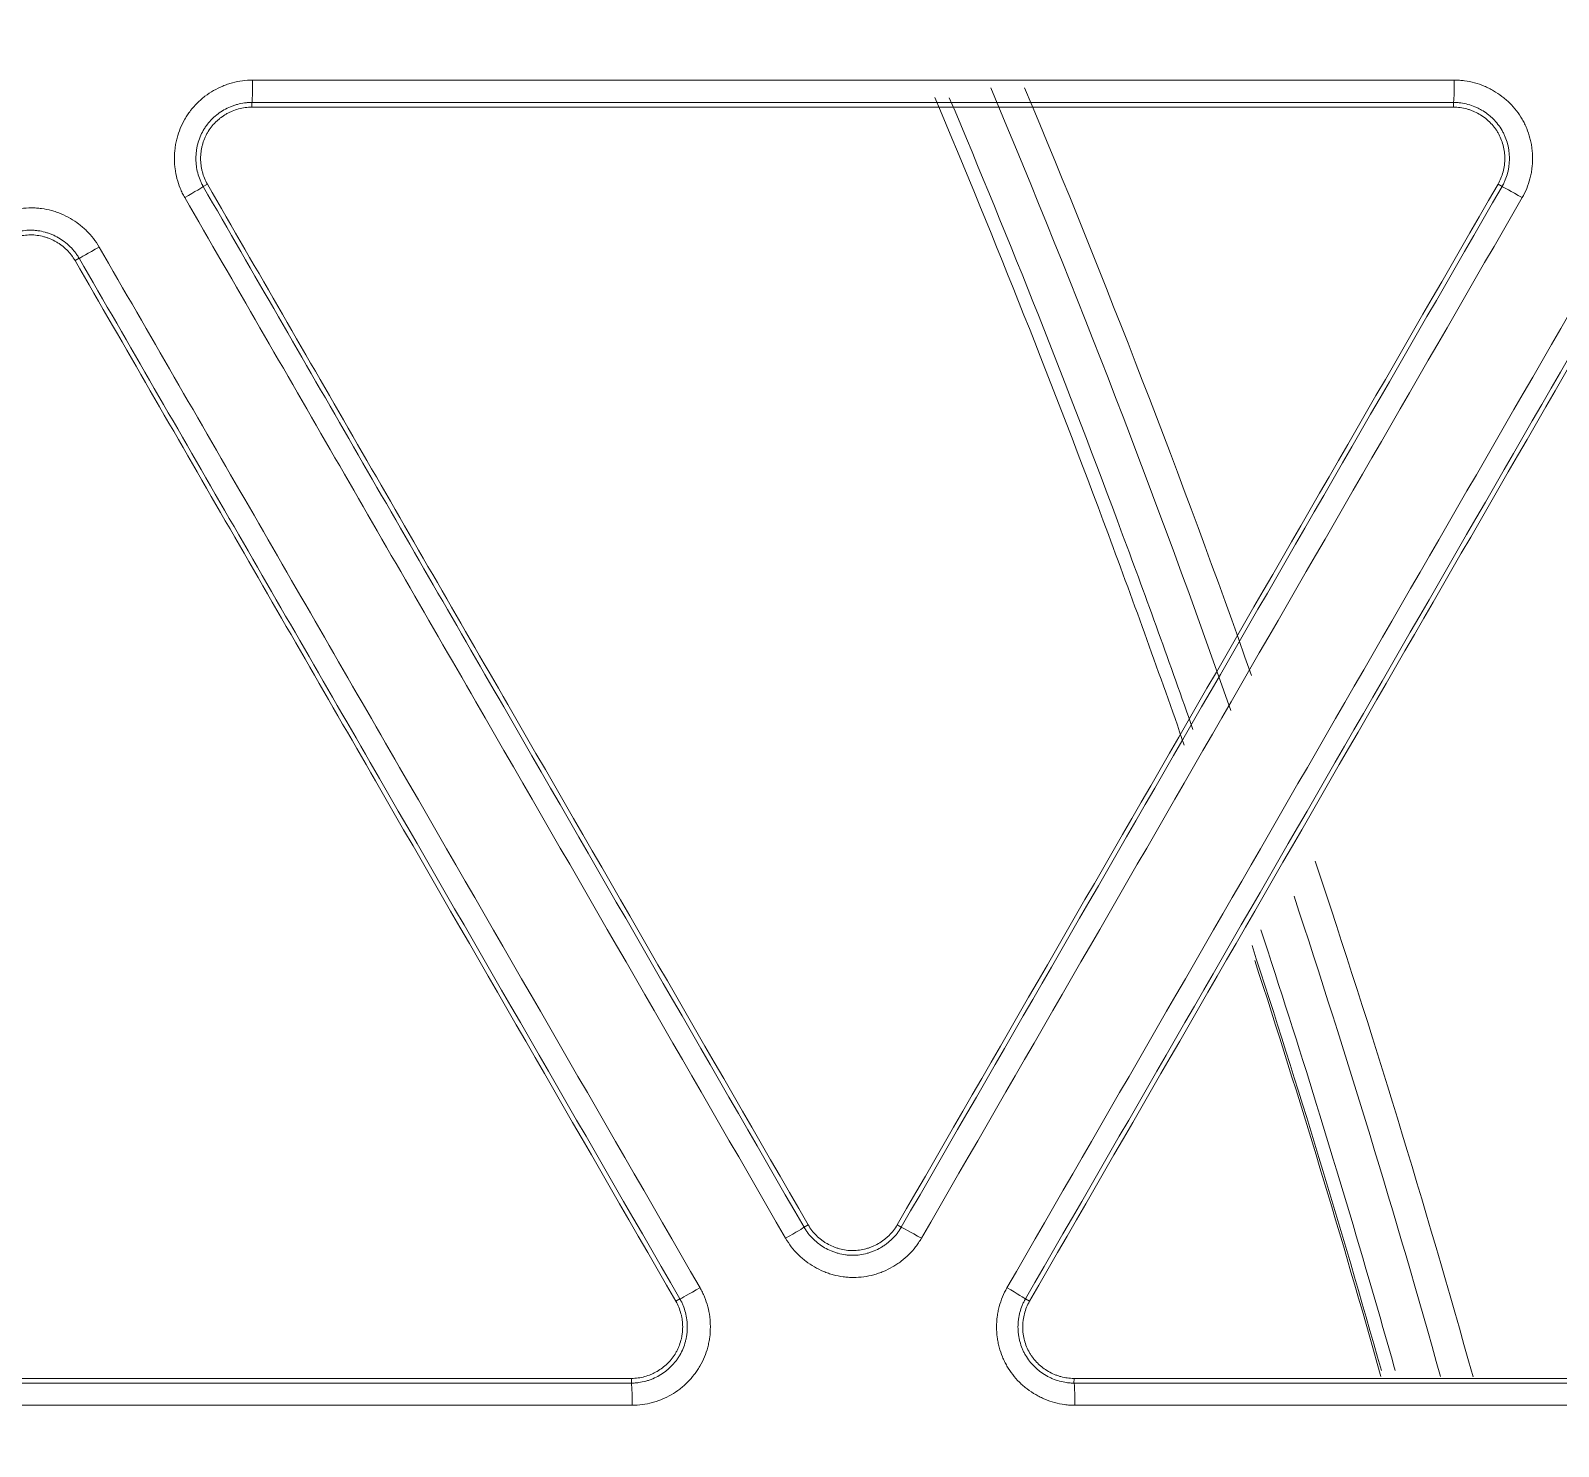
# Model space of a CAD drawing. Header units: inches. Extents: x 405346 to 489838, y -25612 to 14934.
# Drawn here: x 462987.21 to 463019.73, y 4382.22 to 4412.35 of the extents above; entities that cross this region are included whole.
import ezdxf

# ---------------------------------------------------------------- set-up
doc = ezdxf.new("R2010")
doc.units = ezdxf.units.IN
doc.header["$LTSCALE"] = 200
doc.header["$MEASUREMENT"] = 0
doc.layers.add('SS-EQ', color=2, linetype='Continuous', lineweight=20)

# ---------------------------------------------------------------- blocks, each defined once
blk = doc.blocks.new('4way무풍')
at = {"layer": 'SS-EQ'}
for p, q in [((197.193, 89.398), (197.193, 89.299)), ((222.768, 89.299), (222.768, 89.398)), ((196.246, 87.657), (196.158, 87.607)), ((223.802, 87.607), (223.716, 87.657)), ((193.516, 86.081), (193.43, 86.031)), ((208.946, 65.458), (209.033, 65.509)), ((210.928, 65.509), (211.014, 65.459)), ((206.217, 63.883), (206.303, 63.933)), ((213.657, 63.933), (213.744, 63.883)), ((205.27, 62.142), (205.27, 62.241)), ((214.692, 62.241), (214.691, 62.142))]:
    blk.add_line(p, q, dxfattribs=at)
for radius, start, end in [(231.045, 19.32428, 22.84669), (231.709, 19.46152, 22.77808), (231.709, 15.58977, 18.42808), (231.045, 15.63759, 18.28876), (229.825, 15.72386, 18.03005)]:
    blk.add_arc((0, 0), radius, start, end, dxfattribs=at)
for centre, major_axis, ratio, start_param, end_param in [((197.193, 89.872), (0, -0.474), 0.03346, 0.034888, 1.575361), ((222.767, 89.872), (0, 0.474), 0.039449, 3.176572, 4.715816), ((195.748, 87.37), (0.41, 0.237), 0.012747, 4.743466, 6.248276), ((224.212, 87.37), (0.41, -0.237), 0.022805, 1.537836, 3.106677), ((193.926, 86.318), (-0.41, -0.237), 0.012555, 0.034909, 1.601608), ((208.536, 65.222), (0.41, 0.237), 0.016029, 4.745831, 6.248274), ((211.424, 65.222), (0.41, -0.237), 0.021198, 1.539584, 3.106678), ((206.713, 64.17), (0.41, 0.237), 0.015835, 3.176504, 4.745517), ((213.247, 64.17), (-0.41, 0.237), 0.021331, 3.176507, 4.680729), ((205.269, 61.668), (0, -0.474), 0.036367, 1.573575, 3.106663), ((214.691, 61.668), (0, -0.474), 0.038489, 1.573275, 3.10666)]:
    blk.add_ellipse(centre, major_axis=major_axis, ratio=ratio, start_param=start_param, end_param=end_param, dxfattribs=at)
for points, knots in [([(0.032, 346.294), (6.969, 346.294), (13.906, 346.294), (27.78, 346.294), (34.717, 346.294), (55.528, 346.294), (69.403, 346.294), (97.151, 346.294), (111.025, 346.294), (138.774, 346.294), (152.648, 346.294), (180.396, 346.294), (194.27, 346.294), (215.082, 346.294), (222.019, 346.294), (235.893, 346.294), (242.83, 346.293), (253.236, 346.293), (256.704, 346.293), (263.641, 346.293), (267.11, 346.293), (272.313, 346.294), (274.047, 346.294), (276.648, 346.294), (277.516, 346.294), (279.25, 346.293), (280.117, 346.293), (281.418, 346.292), (281.851, 346.292), (282.718, 346.292), (283.152, 346.292), (283.802, 346.293), (284.019, 346.293), (284.453, 346.293), (284.669, 346.294), (285.103, 346.293), (285.32, 346.293), (285.753, 346.29), (285.97, 346.288), (286.62, 346.277), (287.054, 346.265), (287.92, 346.231), (288.353, 346.21), (289.653, 346.132), (290.519, 346.062), (291.818, 345.929), (292.25, 345.88), (292.899, 345.799), (293.116, 345.771), (293.548, 345.712), (294.627, 345.561), (295.697, 345.381), (298.249, 344.897), (299.929, 344.504), (302.417, 343.81), (304.065, 343.312), (305.692, 342.745), (308.116, 341.843), (309.711, 341.171), (311.481, 340.335), (311.677, 340.241), (312.069, 340.051), (312.265, 339.955), (312.851, 339.663), (313.238, 339.464), (314.393, 338.857), (315.91, 338.017), (317.385, 337.118), (318.837, 336.19), (319.553, 335.711), (320.962, 334.724), (322.351, 333.707), (324.369, 332.094), (326.323, 330.393), (327.582, 329.199), (328.355, 328.434), (328.586, 328.204), (328.815, 327.97), (328.968, 327.815), (329.044, 327.736), (329.423, 327.345), (329.723, 327.029), (330.61, 326.072), (331.762, 324.776), (333.399, 322.77), (334.43, 321.391), (335.932, 319.291), (336.873, 317.85), (338.196, 315.627), (339.047, 314.124), (339.838, 312.579), (340.313, 311.601), (340.454, 311.306), (340.593, 311.01), (340.685, 310.812), (340.731, 310.713), (340.958, 310.218), (341.136, 309.82), (341.654, 308.624), (342.309, 307.019), (343.186, 304.582), (343.7, 302.939), (344.419, 300.459), (344.828, 298.787), (345.336, 296.251), (345.487, 295.4), (345.755, 293.69), (345.871, 292.83), (345.994, 291.749), (346.017, 291.532), (346.062, 291.099), (346.083, 290.881), (346.143, 290.23), (346.178, 289.796), (346.239, 288.927), (346.265, 288.492), (346.307, 287.624), (346.324, 287.189), (346.342, 286.538), (346.347, 286.32), (346.354, 285.886), (346.356, 285.669), (346.359, 285.234), (346.359, 285.017), (346.359, 284.582), (346.359, 284.365), (346.359, 283.714), (346.358, 283.279), (346.358, 282.41), (346.358, 281.976), (346.358, 280.672), (346.358, 279.803), (346.359, 278.065), (346.359, 277.196), (346.359, 274.59), (346.359, 272.852), (346.358, 264.162), (346.359, 257.21), (346.359, 236.355), (346.359, 222.452), (346.359, 194.646), (346.359, 180.742), (346.359, 152.936), (346.359, 139.033), (346.359, 111.226), (346.359, 69.516), (346.359, 27.806), (346.359, 0)], [0, 0, 0, 0, 0.03125, 0.03125, 0.0625, 0.0625, 0.125, 0.125, 0.1875, 0.1875, 0.25, 0.25, 0.3125, 0.3125, 0.34375, 0.34375, 0.375, 0.375, 0.390625, 0.390625, 0.40625, 0.40625, 0.414062, 0.414062, 0.417969, 0.417969, 0.421875, 0.421875, 0.423828, 0.423828, 0.425781, 0.425781, 0.426758, 0.426758, 0.427734, 0.427734, 0.428711, 0.428711, 0.429687, 0.429687, 0.431641, 0.431641, 0.433594, 0.433594, 0.4375, 0.4375, 0.439453, 0.439453, 0.44043, 0.44043, 0.441406, 0.445312, 0.445312, 0.453125, 0.453125, 0.457031, 0.460937, 0.460937, 0.46875, 0.46875, 0.469727, 0.469727, 0.470703, 0.470703, 0.472656, 0.472656, 0.476562, 0.480469, 0.480469, 0.484375, 0.484375, 0.488281, 0.492187, 0.496094, 0.5, 0.5, 0.500977, 0.501465, 0.501465, 0.501953, 0.501953, 0.503906, 0.503906, 0.507812, 0.511719, 0.515625, 0.515625, 0.523437, 0.523437, 0.527344, 0.53125, 0.53125, 0.532227, 0.532715, 0.532715, 0.533203, 0.533203, 0.535156, 0.535156, 0.539062, 0.542969, 0.546875, 0.546875, 0.554687, 0.554687, 0.558594, 0.558594, 0.5625, 0.5625, 0.563477, 0.563477, 0.564453, 0.564453, 0.566406, 0.566406, 0.568359, 0.568359, 0.570312, 0.570312, 0.571289, 0.571289, 0.572266, 0.572266, 0.573242, 0.573242, 0.574219, 0.574219, 0.576172, 0.576172, 0.578125, 0.578125, 0.582031, 0.582031, 0.585937, 0.585937, 0.59375, 0.59375, 0.625, 0.625, 0.6875, 0.6875, 0.75, 0.75, 0.8125, 0.8125, 0.875, 1, 1, 1, 1]), ([(345.164, 0), (345.164, 27.72), (345.163, 69.299), (345.162, 110.879), (345.161, 138.598), (345.16, 152.458), (345.159, 180.178), (345.157, 194.038), (345.154, 221.758), (345.152, 235.618), (345.147, 256.407), (345.146, 263.337), (345.145, 272), (345.145, 273.732), (345.144, 276.331), (345.144, 277.197), (345.143, 278.93), (345.142, 279.796), (345.142, 281.095), (345.141, 281.528), (345.141, 282.395), (345.142, 282.828), (345.141, 283.694), (345.141, 284.127), (345.14, 284.777), (345.139, 284.993), (345.136, 285.426), (345.134, 285.643), (345.124, 286.293), (345.113, 286.726), (345.081, 287.592), (345.06, 288.025), (345.009, 288.891), (344.979, 289.324), (344.926, 289.973), (344.898, 290.298), (344.868, 290.622), (344.847, 290.839), (344.836, 290.947), (344.736, 291.92), (344.629, 292.78), (344.379, 294.49), (344.236, 295.34), (343.754, 297.876), (343.361, 299.547), (342.666, 302.024), (342.167, 303.666), (341.312, 306.1), (340.67, 307.703), (340.162, 308.898), (339.901, 309.494), (339.629, 310.086), (339.446, 310.481), (339.353, 310.677), (338.885, 311.657), (338.495, 312.43), (337.684, 313.954), (337.263, 314.706), (336.391, 316.188), (335.94, 316.919), (335.007, 318.359), (334.525, 319.069), (333.532, 320.468), (332.508, 321.846), (330.881, 323.85), (329.736, 325.143), (328.853, 326.097), (328.555, 326.413), (328.177, 326.804), (328.101, 326.882), (327.949, 327.037), (327.721, 327.27), (327.491, 327.5), (326.721, 328.264), (325.466, 329.454), (323.518, 331.149), (321.504, 332.755), (320.119, 333.766), (318.711, 334.748), (317.997, 335.224), (316.546, 336.146), (315.81, 336.592), (314.315, 337.454), (313.557, 337.87), (312.595, 338.371), (312.305, 338.52), (312.014, 338.666), (311.82, 338.764), (311.722, 338.812), (311.235, 339.053), (310.844, 339.24), (309.666, 339.79), (308.875, 340.138), (307.283, 340.799), (305.68, 341.425), (303.244, 342.257), (301.598, 342.742), (299.114, 343.417), (297.436, 343.796), (294.888, 344.258), (294.033, 344.394), (292.957, 344.542), (292.742, 344.57), (292.31, 344.625), (291.663, 344.703), (291.015, 344.771), (289.72, 344.892), (288.856, 344.953), (287.56, 345.018), (287.128, 345.036), (286.48, 345.054), (286.264, 345.059), (285.832, 345.066), (285.615, 345.069), (285.183, 345.072), (284.967, 345.073), (284.535, 345.074), (284.318, 345.075), (283.67, 345.075), (283.237, 345.076), (282.589, 345.076), (282.373, 345.076), (281.94, 345.076), (281.724, 345.076), (281.076, 345.076), (280.643, 345.076), (279.346, 345.077), (278.481, 345.077), (276.752, 345.078), (275.887, 345.078), (273.293, 345.079), (271.563, 345.079), (262.916, 345.08), (255.998, 345.082), (242.162, 345.085), (235.244, 345.086), (221.408, 345.088), (214.49, 345.089), (193.736, 345.092), (179.9, 345.093), (152.228, 345.095), (138.392, 345.096), (110.72, 345.097), (96.884, 345.097), (69.212, 345.098), (55.376, 345.098), (34.622, 345.098), (27.704, 345.099), (13.868, 345.099), (6.95, 345.099), (0.032, 345.099)], [0, 0, 0, 0, 0.125, 0.1875, 0.1875, 0.25, 0.25, 0.3125, 0.3125, 0.375, 0.375, 0.40625, 0.40625, 0.414063, 0.414063, 0.417969, 0.417969, 0.421875, 0.421875, 0.423828, 0.423828, 0.425781, 0.425781, 0.427734, 0.427734, 0.428711, 0.428711, 0.429688, 0.429688, 0.431641, 0.431641, 0.433594, 0.433594, 0.435547, 0.435547, 0.436523, 0.437012, 0.437012, 0.4375, 0.4375, 0.441406, 0.441406, 0.445313, 0.445313, 0.453125, 0.453125, 0.457031, 0.460938, 0.464844, 0.464844, 0.466797, 0.467773, 0.467773, 0.46875, 0.46875, 0.472656, 0.472656, 0.476563, 0.476563, 0.480469, 0.480469, 0.484375, 0.484375, 0.488281, 0.492188, 0.496094, 0.496094, 0.498047, 0.498047, 0.498535, 0.498535, 0.499023, 0.5, 0.5, 0.503906, 0.507813, 0.511719, 0.515625, 0.515625, 0.519531, 0.519531, 0.523438, 0.523438, 0.527344, 0.527344, 0.52832, 0.528809, 0.528809, 0.529297, 0.529297, 0.53125, 0.53125, 0.535156, 0.535156, 0.539063, 0.542969, 0.546875, 0.546875, 0.554688, 0.554688, 0.558594, 0.558594, 0.55957, 0.55957, 0.560547, 0.5625, 0.5625, 0.566406, 0.566406, 0.568359, 0.568359, 0.569336, 0.569336, 0.570313, 0.570313, 0.571289, 0.571289, 0.572266, 0.572266, 0.574219, 0.574219, 0.575195, 0.575195, 0.576172, 0.576172, 0.578125, 0.578125, 0.582031, 0.582031, 0.585938, 0.585938, 0.59375, 0.59375, 0.625, 0.625, 0.65625, 0.65625, 0.6875, 0.6875, 0.75, 0.75, 0.8125, 0.8125, 0.875, 0.875, 0.9375, 0.9375, 0.96875, 0.96875, 1, 1, 1, 1]), ([(195.764, 87.372), (195.746, 87.404), (195.728, 87.437), (195.696, 87.502), (195.681, 87.536), (195.64, 87.637), (195.594, 87.774), (195.566, 87.917), (195.555, 88.007), (195.553, 88.026), (195.549, 88.062), (195.545, 88.117), (195.543, 88.171), (195.543, 88.28), (195.548, 88.352), (195.562, 88.46), (195.568, 88.496), (195.578, 88.55), (195.582, 88.568), (195.59, 88.604), (195.595, 88.622), (195.618, 88.71), (195.664, 88.847), (195.728, 88.977), (195.783, 89.072), (195.802, 89.104), (195.843, 89.164), (195.864, 89.194), (195.931, 89.28), (195.979, 89.334), (196.056, 89.41), (196.096, 89.447), (196.137, 89.483), (196.166, 89.506), (196.18, 89.517), (196.253, 89.573), (196.374, 89.653), (196.504, 89.717), (196.588, 89.752), (196.605, 89.759), (196.639, 89.772), (196.656, 89.778), (196.708, 89.796), (196.743, 89.807), (196.848, 89.835), (196.919, 89.85), (197.063, 89.869), (197.135, 89.874), (197.208, 89.874)], [0, 0, 0, 0, 0.03125, 0.03125, 0.0625, 0.0625, 0.125, 0.1875, 0.1875, 0.203125, 0.203125, 0.21875, 0.25, 0.25, 0.3125, 0.3125, 0.34375, 0.34375, 0.359375, 0.359375, 0.375, 0.375, 0.4375, 0.5, 0.5, 0.53125, 0.53125, 0.5625, 0.5625, 0.625, 0.625, 0.65625, 0.671875, 0.671875, 0.6875, 0.6875, 0.75, 0.8125, 0.8125, 0.828125, 0.828125, 0.84375, 0.84375, 0.875, 0.875, 0.9375, 0.9375, 1, 1, 1, 1]), ([(197.208, 89.874), (201.472, 89.874), (205.735, 89.874), (214.261, 89.874), (218.524, 89.874), (222.786, 89.874)], [0, 0, 0, 0, 0.5, 0.5, 1, 1, 1, 1]), ([(222.786, 89.874), (222.823, 89.874), (222.859, 89.872), (222.932, 89.867), (222.969, 89.864), (223.077, 89.849), (223.219, 89.82), (223.356, 89.773), (223.44, 89.737), (223.457, 89.73), (223.49, 89.715), (223.54, 89.691), (223.588, 89.666), (223.682, 89.611), (223.742, 89.571), (223.829, 89.505), (223.857, 89.482), (223.898, 89.446), (223.912, 89.434), (223.939, 89.409), (223.952, 89.396), (224.017, 89.332), (224.113, 89.223), (224.194, 89.103), (224.249, 89.008), (224.266, 88.976), (224.298, 88.91), (224.313, 88.877), (224.354, 88.776), (224.377, 88.708), (224.405, 88.603), (224.413, 88.567), (224.424, 88.514), (224.427, 88.496), (224.433, 88.459), (224.435, 88.441), (224.447, 88.35), (224.456, 88.205), (224.447, 88.061), (224.435, 87.97), (224.433, 87.952), (224.427, 87.916), (224.424, 87.898), (224.413, 87.844), (224.405, 87.809), (224.377, 87.703), (224.354, 87.635), (224.299, 87.501), (224.267, 87.435), (224.23, 87.372)], [0, 0, 0, 0, 0.03125, 0.03125, 0.0625, 0.0625, 0.125, 0.1875, 0.1875, 0.203125, 0.203125, 0.21875, 0.25, 0.25, 0.3125, 0.3125, 0.34375, 0.34375, 0.359375, 0.359375, 0.375, 0.375, 0.4375, 0.5, 0.5, 0.53125, 0.53125, 0.5625, 0.5625, 0.625, 0.625, 0.65625, 0.65625, 0.671875, 0.671875, 0.6875, 0.6875, 0.75, 0.8125, 0.8125, 0.828125, 0.828125, 0.84375, 0.84375, 0.875, 0.875, 0.9375, 0.9375, 1, 1, 1, 1]), ([(211.727, 89.504), (213.026, 86.431), (214.845, 81.853), (216.515, 77.22), (217.038, 75.721)], [0, 0, 0, 0, 0.677476, 1, 1, 1, 1]), ([(212.037, 89.498), (213.334, 86.425), (214.564, 83.324), (216.239, 78.82), (216.738, 77.437), (217.223, 76.05)], [0, 0, 0, 0, 0.694091, 0.694091, 1, 1, 1, 1]), ([(197.193, 89.398), (197.19, 89.398), (197.187, 89.398), (197.18, 89.398), (197.17, 89.398), (197.147, 89.398), (197.102, 89.395), (197.063, 89.391), (196.986, 89.381), (196.935, 89.37), (196.86, 89.35), (196.835, 89.342), (196.785, 89.325), (196.761, 89.316), (196.689, 89.286), (196.596, 89.24), (196.509, 89.182), (196.457, 89.143), (196.447, 89.134), (196.426, 89.118), (196.396, 89.093), (196.368, 89.066), (196.312, 89.012), (196.278, 88.973), (196.23, 88.911), (196.215, 88.89), (196.186, 88.847), (196.172, 88.825), (196.133, 88.757), (196.11, 88.71), (196.071, 88.614), (196.054, 88.565), (196.034, 88.489), (196.028, 88.463), (196.018, 88.412), (196.014, 88.386), (196.004, 88.309), (196.001, 88.257), (196.001, 88.179), (196.002, 88.153), (196.004, 88.114), (196.005, 88.101), (196.008, 88.075), (196.009, 88.062), (196.017, 87.997), (196.037, 87.895), (196.07, 87.796), (196.099, 87.724), (196.11, 87.7), (196.127, 87.665), (196.133, 87.653), (196.142, 87.635), (196.147, 87.627), (196.152, 87.618), (196.155, 87.612), (196.157, 87.61), (196.158, 87.607)], [0, 0, 0, 0, 0.003906, 0.003906, 0.007812, 0.015625, 0.03125, 0.0625, 0.0625, 0.125, 0.125, 0.15625, 0.15625, 0.1875, 0.1875, 0.25, 0.3125, 0.3125, 0.328125, 0.328125, 0.34375, 0.375, 0.375, 0.4375, 0.4375, 0.46875, 0.46875, 0.5, 0.5, 0.5625, 0.5625, 0.625, 0.625, 0.65625, 0.65625, 0.6875, 0.6875, 0.75, 0.75, 0.78125, 0.78125, 0.796875, 0.796875, 0.8125, 0.8125, 0.875, 0.9375, 0.9375, 0.96875, 0.96875, 0.984375, 0.984375, 0.992188, 0.996094, 0.996094, 1, 1, 1, 1]), ([(196.246, 87.657), (196.221, 87.699), (196.201, 87.742), (196.165, 87.83), (196.15, 87.875), (196.132, 87.944), (196.126, 87.967), (196.117, 88.014), (196.113, 88.038), (196.104, 88.109), (196.098, 88.204), (196.104, 88.299), (196.112, 88.359), (196.114, 88.371), (196.117, 88.394), (196.124, 88.43), (196.132, 88.465), (196.15, 88.534), (196.165, 88.579), (196.192, 88.645), (196.201, 88.666), (196.222, 88.709), (196.234, 88.731), (196.27, 88.793), (196.323, 88.872), (196.386, 88.943), (196.437, 88.994), (196.454, 89.01), (196.491, 89.041), (196.509, 89.056), (196.566, 89.1), (196.606, 89.126), (196.667, 89.162), (196.688, 89.173), (196.731, 89.194), (196.753, 89.204), (196.819, 89.232), (196.909, 89.263), (197.002, 89.282), (197.097, 89.295), (197.145, 89.299), (197.193, 89.299)], [0, 0, 0, 0, 0.0625, 0.0625, 0.125, 0.125, 0.15625, 0.15625, 0.1875, 0.1875, 0.25, 0.3125, 0.3125, 0.328125, 0.328125, 0.34375, 0.375, 0.375, 0.4375, 0.4375, 0.46875, 0.46875, 0.5, 0.5, 0.5625, 0.625, 0.625, 0.65625, 0.65625, 0.6875, 0.6875, 0.75, 0.75, 0.78125, 0.78125, 0.8125, 0.8125, 0.875, 0.9375, 0.9375, 1, 1, 1, 1]), ([(222.768, 89.398), (218.506, 89.398), (214.244, 89.398), (205.719, 89.398), (201.456, 89.398), (197.193, 89.398)], [0, 0, 0, 0, 0.5, 0.5, 1, 1, 1, 1]), ([(222.768, 89.299), (218.506, 89.299), (214.244, 89.299), (205.719, 89.299), (201.456, 89.299), (197.193, 89.299)], [0, 0, 0, 0, 0.5, 0.5, 1, 1, 1, 1]), ([(223.802, 87.607), (223.803, 87.61), (223.805, 87.613), (223.808, 87.619), (223.813, 87.627), (223.824, 87.647), (223.845, 87.688), (223.861, 87.724), (223.89, 87.796), (223.906, 87.845), (223.926, 87.92), (223.932, 87.946), (223.942, 87.997), (223.946, 88.023), (223.956, 88.101), (223.962, 88.204), (223.956, 88.308), (223.948, 88.373), (223.946, 88.386), (223.941, 88.412), (223.935, 88.45), (223.926, 88.488), (223.906, 88.564), (223.89, 88.613), (223.86, 88.685), (223.85, 88.709), (223.827, 88.756), (223.814, 88.779), (223.775, 88.847), (223.717, 88.933), (223.648, 89.01), (223.593, 89.065), (223.573, 89.083), (223.534, 89.117), (223.514, 89.134), (223.452, 89.181), (223.409, 89.21), (223.341, 89.249), (223.307, 89.267), (223.271, 89.284), (223.248, 89.295), (223.236, 89.3), (223.175, 89.325), (223.077, 89.359), (222.976, 89.38), (222.899, 89.391), (222.873, 89.394), (222.833, 89.396), (222.82, 89.397), (222.801, 89.398), (222.791, 89.398), (222.781, 89.398), (222.774, 89.398), (222.771, 89.398), (222.768, 89.398)], [0, 0, 0, 0, 0.003906, 0.003906, 0.007812, 0.015625, 0.03125, 0.0625, 0.0625, 0.125, 0.125, 0.15625, 0.15625, 0.1875, 0.1875, 0.25, 0.3125, 0.3125, 0.328125, 0.328125, 0.34375, 0.375, 0.375, 0.4375, 0.4375, 0.46875, 0.46875, 0.5, 0.5, 0.5625, 0.625, 0.625, 0.65625, 0.65625, 0.6875, 0.6875, 0.75, 0.75, 0.78125, 0.796875, 0.796875, 0.8125, 0.8125, 0.875, 0.9375, 0.9375, 0.96875, 0.96875, 0.984375, 0.984375, 0.992187, 0.996094, 0.996094, 1, 1, 1, 1]), ([(222.768, 89.299), (222.816, 89.299), (222.864, 89.295), (222.958, 89.282), (223.004, 89.273), (223.073, 89.254), (223.096, 89.247), (223.141, 89.231), (223.164, 89.223), (223.23, 89.195), (223.315, 89.153), (223.395, 89.1), (223.442, 89.064), (223.452, 89.056), (223.47, 89.041), (223.498, 89.018), (223.524, 88.994), (223.575, 88.944), (223.606, 88.908), (223.65, 88.852), (223.664, 88.833), (223.691, 88.793), (223.704, 88.772), (223.74, 88.71), (223.781, 88.625), (223.812, 88.534), (223.83, 88.465), (223.835, 88.442), (223.844, 88.394), (223.848, 88.371), (223.857, 88.3), (223.86, 88.252), (223.86, 88.181), (223.859, 88.145), (223.856, 88.109), (223.854, 88.086), (223.853, 88.074), (223.845, 88.014), (223.827, 87.921), (223.797, 87.83), (223.761, 87.742), (223.74, 87.699), (223.716, 87.657)], [0, 0, 0, 0, 0.0625, 0.0625, 0.125, 0.125, 0.15625, 0.15625, 0.1875, 0.1875, 0.25, 0.3125, 0.3125, 0.328125, 0.328125, 0.34375, 0.375, 0.375, 0.4375, 0.4375, 0.46875, 0.46875, 0.5, 0.5, 0.5625, 0.625, 0.625, 0.65625, 0.65625, 0.6875, 0.6875, 0.75, 0.75, 0.78125, 0.796875, 0.796875, 0.8125, 0.8125, 0.875, 0.9375, 0.9375, 1, 1, 1, 1]), ([(196.158, 87.607), (197.224, 85.761), (198.29, 83.915), (200.421, 80.224), (201.487, 78.378), (204.683, 72.841), (206.815, 69.15), (208.946, 65.458)], [0, 0, 0, 0, 0.25, 0.25, 0.5, 0.5, 1, 1, 1, 1]), ([(196.246, 87.657), (197.311, 85.811), (198.377, 83.966), (200.508, 80.274), (201.574, 78.428), (204.771, 72.891), (206.902, 69.2), (209.033, 65.509)], [0, 0, 0, 0, 0.25, 0.25, 0.5, 0.5, 1, 1, 1, 1]), ([(208.553, 65.223), (206.422, 68.915), (204.29, 72.606), (201.093, 78.143), (200.027, 79.989), (197.896, 83.681), (196.83, 85.527), (195.764, 87.372)], [0, 0, 0, 0, 0.5, 0.5, 0.75, 0.75, 1, 1, 1, 1]), ([(191.053, 86.32), (191.071, 86.352), (191.09, 86.383), (191.131, 86.444), (191.153, 86.474), (191.22, 86.56), (191.316, 86.668), (191.425, 86.764), (191.498, 86.819), (191.513, 86.83), (191.542, 86.851), (191.588, 86.882), (191.634, 86.911), (191.728, 86.965), (191.793, 86.997), (191.894, 87.039), (191.928, 87.052), (191.98, 87.07), (191.997, 87.076), (192.032, 87.086), (192.05, 87.092), (192.137, 87.115), (192.279, 87.144), (192.424, 87.154), (192.534, 87.154), (192.571, 87.153), (192.643, 87.148), (192.68, 87.144), (192.787, 87.13), (192.858, 87.115), (192.963, 87.087), (192.998, 87.076), (193.049, 87.058), (193.067, 87.052), (193.101, 87.039), (193.118, 87.032), (193.202, 86.997), (193.332, 86.933), (193.453, 86.852), (193.526, 86.797), (193.54, 86.786), (193.568, 86.763), (193.582, 86.751), (193.624, 86.715), (193.65, 86.69), (193.728, 86.613), (193.776, 86.559), (193.864, 86.444), (193.905, 86.384), (193.942, 86.32)], [0, 0, 0, 0, 0.03125, 0.03125, 0.0625, 0.0625, 0.125, 0.1875, 0.1875, 0.203125, 0.203125, 0.21875, 0.25, 0.25, 0.3125, 0.3125, 0.34375, 0.34375, 0.359375, 0.359375, 0.375, 0.375, 0.4375, 0.5, 0.5, 0.53125, 0.53125, 0.5625, 0.5625, 0.625, 0.625, 0.65625, 0.65625, 0.671875, 0.671875, 0.6875, 0.6875, 0.75, 0.8125, 0.8125, 0.828125, 0.828125, 0.84375, 0.84375, 0.875, 0.875, 0.9375, 0.9375, 1, 1, 1, 1]), ([(193.516, 86.081), (193.514, 86.084), (193.513, 86.087), (193.509, 86.092), (193.504, 86.101), (193.492, 86.12), (193.467, 86.159), (193.445, 86.19), (193.397, 86.252), (193.363, 86.291), (193.307, 86.346), (193.288, 86.363), (193.248, 86.398), (193.228, 86.414), (193.166, 86.462), (193.079, 86.519), (192.986, 86.565), (192.926, 86.591), (192.914, 86.595), (192.889, 86.605), (192.852, 86.618), (192.815, 86.63), (192.74, 86.65), (192.689, 86.661), (192.612, 86.671), (192.587, 86.674), (192.534, 86.677), (192.508, 86.678), (192.43, 86.678), (192.378, 86.675), (192.275, 86.661), (192.224, 86.65), (192.149, 86.63), (192.124, 86.622), (192.074, 86.605), (192.05, 86.596), (191.978, 86.566), (191.932, 86.543), (191.864, 86.504), (191.831, 86.483), (191.799, 86.461), (191.777, 86.446), (191.767, 86.438), (191.715, 86.398), (191.636, 86.33), (191.567, 86.253), (191.519, 86.191), (191.504, 86.17), (191.482, 86.138), (191.475, 86.127), (191.464, 86.11), (191.459, 86.101), (191.454, 86.093), (191.451, 86.087), (191.449, 86.084), (191.448, 86.082)], [0, 0, 0, 0, 0.003906, 0.003906, 0.007813, 0.015625, 0.03125, 0.0625, 0.0625, 0.125, 0.125, 0.15625, 0.15625, 0.1875, 0.1875, 0.25, 0.3125, 0.3125, 0.328125, 0.328125, 0.34375, 0.375, 0.375, 0.4375, 0.4375, 0.46875, 0.46875, 0.5, 0.5, 0.5625, 0.5625, 0.625, 0.625, 0.65625, 0.65625, 0.6875, 0.6875, 0.75, 0.75, 0.78125, 0.796875, 0.796875, 0.8125, 0.8125, 0.875, 0.9375, 0.9375, 0.96875, 0.96875, 0.984375, 0.984375, 0.992188, 0.996094, 0.996094, 1, 1, 1, 1]), ([(191.535, 86.031), (191.559, 86.073), (191.585, 86.113), (191.644, 86.188), (191.675, 86.223), (191.726, 86.274), (191.743, 86.29), (191.78, 86.321), (191.798, 86.336), (191.855, 86.38), (191.935, 86.432), (192.02, 86.475), (192.075, 86.498), (192.087, 86.503), (192.109, 86.511), (192.143, 86.523), (192.177, 86.534), (192.246, 86.553), (192.292, 86.562), (192.363, 86.572), (192.386, 86.574), (192.434, 86.578), (192.458, 86.579), (192.53, 86.579), (192.625, 86.572), (192.718, 86.553), (192.787, 86.534), (192.81, 86.527), (192.856, 86.511), (192.878, 86.503), (192.944, 86.475), (192.987, 86.454), (193.048, 86.419), (193.079, 86.4), (193.108, 86.379), (193.128, 86.366), (193.138, 86.358), (193.185, 86.322), (193.257, 86.26), (193.32, 86.189), (193.379, 86.113), (193.406, 86.073), (193.43, 86.031)], [0, 0, 0, 0, 0.0625, 0.0625, 0.125, 0.125, 0.15625, 0.15625, 0.1875, 0.1875, 0.25, 0.3125, 0.3125, 0.328125, 0.328125, 0.34375, 0.375, 0.375, 0.4375, 0.4375, 0.46875, 0.46875, 0.5, 0.5, 0.5625, 0.625, 0.625, 0.65625, 0.65625, 0.6875, 0.6875, 0.75, 0.75, 0.78125, 0.796875, 0.796875, 0.8125, 0.8125, 0.875, 0.9375, 0.9375, 1, 1, 1, 1]), ([(193.942, 86.32), (195.007, 84.474), (196.073, 82.629), (198.205, 78.937), (199.27, 77.091), (202.468, 71.554), (204.599, 67.862), (206.731, 64.171)], [0, 0, 0, 0, 0.25, 0.25, 0.5, 0.5, 1, 1, 1, 1]), ([(206.217, 63.883), (204.086, 67.574), (201.955, 71.266), (198.758, 76.803), (197.693, 78.649), (195.561, 82.34), (194.496, 84.186), (193.43, 86.031)], [0, 0, 0, 0, 0.5, 0.5, 0.75, 0.75, 1, 1, 1, 1]), ([(206.303, 63.933), (204.172, 67.624), (202.041, 71.315), (198.844, 76.852), (197.778, 78.698), (195.647, 82.39), (194.582, 84.235), (193.516, 86.081)], [0, 0, 0, 0, 0.5, 0.5, 0.75, 0.75, 1, 1, 1, 1]), ([(218.669, 71.786), (219.48, 69.318), (220.248, 66.837), (221.162, 63.698), (221.347, 63.053), (221.529, 62.407)], [0, 0, 0, 0, 0.794719, 0.794719, 1, 1, 1, 1]), ([(208.946, 65.458), (208.947, 65.456), (208.949, 65.453), (208.952, 65.447), (208.957, 65.439), (208.969, 65.419), (208.994, 65.381), (209.017, 65.349), (209.065, 65.288), (209.099, 65.249), (209.155, 65.194), (209.174, 65.176), (209.213, 65.142), (209.234, 65.125), (209.296, 65.078), (209.382, 65.021), (209.476, 64.974), (209.536, 64.949), (209.548, 64.944), (209.573, 64.935), (209.61, 64.922), (209.647, 64.91), (209.722, 64.89), (209.773, 64.879), (209.85, 64.869), (209.876, 64.866), (209.928, 64.862), (209.954, 64.861), (210.032, 64.861), (210.084, 64.865), (210.187, 64.879), (210.238, 64.89), (210.313, 64.91), (210.338, 64.918), (210.388, 64.935), (210.412, 64.944), (210.484, 64.975), (210.53, 64.998), (210.598, 65.036), (210.631, 65.057), (210.663, 65.079), (210.685, 65.094), (210.695, 65.102), (210.747, 65.142), (210.826, 65.21), (210.895, 65.287), (210.943, 65.349), (210.958, 65.37), (210.98, 65.403), (210.987, 65.414), (210.997, 65.431), (211.003, 65.439), (211.008, 65.448), (211.011, 65.453), (211.013, 65.456), (211.014, 65.459)], [0, 0, 0, 0, 0.003906, 0.003906, 0.007813, 0.015625, 0.03125, 0.0625, 0.0625, 0.125, 0.125, 0.15625, 0.15625, 0.1875, 0.1875, 0.25, 0.3125, 0.3125, 0.328125, 0.328125, 0.34375, 0.375, 0.375, 0.4375, 0.4375, 0.46875, 0.46875, 0.5, 0.5, 0.5625, 0.5625, 0.625, 0.625, 0.65625, 0.65625, 0.6875, 0.6875, 0.75, 0.75, 0.78125, 0.796875, 0.796875, 0.8125, 0.8125, 0.875, 0.9375, 0.9375, 0.96875, 0.96875, 0.984375, 0.984375, 0.992188, 0.996094, 0.996094, 1, 1, 1, 1]), ([(210.928, 65.509), (210.904, 65.467), (210.878, 65.427), (210.819, 65.352), (210.788, 65.317), (210.737, 65.266), (210.719, 65.25), (210.683, 65.219), (210.664, 65.204), (210.607, 65.16), (210.528, 65.108), (210.443, 65.065), (210.388, 65.042), (210.376, 65.037), (210.354, 65.029), (210.32, 65.017), (210.286, 65.006), (210.217, 64.987), (210.171, 64.978), (210.1, 64.968), (210.077, 64.966), (210.029, 64.962), (210.005, 64.961), (209.933, 64.961), (209.838, 64.968), (209.745, 64.987), (209.676, 65.006), (209.653, 65.013), (209.607, 65.029), (209.585, 65.037), (209.519, 65.065), (209.476, 65.086), (209.414, 65.121), (209.384, 65.14), (209.354, 65.161), (209.335, 65.174), (209.325, 65.182), (209.277, 65.218), (209.206, 65.28), (209.142, 65.351), (209.084, 65.427), (209.057, 65.467), (209.033, 65.509)], [0, 0, 0, 0, 0.0625, 0.0625, 0.125, 0.125, 0.15625, 0.15625, 0.1875, 0.1875, 0.25, 0.3125, 0.3125, 0.328125, 0.328125, 0.34375, 0.375, 0.375, 0.4375, 0.4375, 0.46875, 0.46875, 0.5, 0.5, 0.5625, 0.625, 0.625, 0.65625, 0.65625, 0.6875, 0.6875, 0.75, 0.75, 0.78125, 0.796875, 0.796875, 0.8125, 0.8125, 0.875, 0.9375, 0.9375, 1, 1, 1, 1]), ([(211.442, 65.223), (211.424, 65.191), (211.404, 65.16), (211.363, 65.099), (211.342, 65.07), (211.275, 64.983), (211.179, 64.875), (211.07, 64.78), (210.997, 64.724), (210.982, 64.713), (210.952, 64.692), (210.907, 64.661), (210.861, 64.632), (210.766, 64.578), (210.702, 64.546), (210.601, 64.504), (210.567, 64.491), (210.515, 64.473), (210.498, 64.468), (210.463, 64.457), (210.445, 64.452), (210.357, 64.428), (210.215, 64.399), (210.07, 64.389), (209.961, 64.389), (209.924, 64.39), (209.851, 64.395), (209.815, 64.399), (209.707, 64.414), (209.637, 64.428), (209.532, 64.457), (209.497, 64.467), (209.445, 64.485), (209.428, 64.491), (209.394, 64.504), (209.377, 64.511), (209.292, 64.546), (209.162, 64.611), (209.042, 64.691), (208.969, 64.746), (208.955, 64.758), (208.926, 64.781), (208.912, 64.793), (208.871, 64.829), (208.844, 64.853), (208.767, 64.93), (208.719, 64.985), (208.63, 65.099), (208.59, 65.16), (208.553, 65.223)], [0, 0, 0, 0, 0.03125, 0.03125, 0.0625, 0.0625, 0.125, 0.1875, 0.1875, 0.203125, 0.203125, 0.21875, 0.25, 0.25, 0.3125, 0.3125, 0.34375, 0.34375, 0.359375, 0.359375, 0.375, 0.375, 0.4375, 0.5, 0.5, 0.53125, 0.53125, 0.5625, 0.5625, 0.625, 0.625, 0.65625, 0.65625, 0.671875, 0.671875, 0.6875, 0.6875, 0.75, 0.8125, 0.8125, 0.828125, 0.828125, 0.84375, 0.84375, 0.875, 0.875, 0.9375, 0.9375, 1, 1, 1, 1]), ([(206.731, 64.171), (206.749, 64.139), (206.766, 64.107), (206.798, 64.041), (206.813, 64.008), (206.855, 63.907), (206.9, 63.769), (206.928, 63.627), (206.94, 63.536), (206.942, 63.518), (206.945, 63.481), (206.95, 63.427), (206.951, 63.372), (206.951, 63.263), (206.947, 63.191), (206.933, 63.083), (206.927, 63.047), (206.916, 62.993), (206.913, 62.975), (206.904, 62.939), (206.9, 62.922), (206.877, 62.834), (206.831, 62.696), (206.767, 62.566), (206.712, 62.471), (206.692, 62.44), (206.652, 62.379), (206.63, 62.35), (206.564, 62.264), (206.516, 62.21), (206.439, 62.133), (206.399, 62.096), (206.357, 62.061), (206.329, 62.038), (206.314, 62.026), (206.242, 61.971), (206.121, 61.89), (205.991, 61.826), (205.907, 61.791), (205.89, 61.784), (205.856, 61.771), (205.838, 61.765), (205.786, 61.747), (205.752, 61.737), (205.646, 61.708), (205.576, 61.694), (205.432, 61.674), (205.36, 61.669), (205.286, 61.669)], [0, 0, 0, 0, 0.03125, 0.03125, 0.0625, 0.0625, 0.125, 0.1875, 0.1875, 0.203125, 0.203125, 0.21875, 0.25, 0.25, 0.3125, 0.3125, 0.34375, 0.34375, 0.359375, 0.359375, 0.375, 0.375, 0.4375, 0.5, 0.5, 0.53125, 0.53125, 0.5625, 0.5625, 0.625, 0.625, 0.65625, 0.671875, 0.671875, 0.6875, 0.6875, 0.75, 0.8125, 0.8125, 0.828125, 0.828125, 0.84375, 0.84375, 0.875, 0.875, 0.9375, 0.9375, 1, 1, 1, 1]), ([(214.709, 61.669), (214.672, 61.669), (214.636, 61.67), (214.563, 61.675), (214.526, 61.679), (214.418, 61.694), (214.276, 61.723), (214.139, 61.77), (214.055, 61.805), (214.038, 61.813), (214.005, 61.828), (213.955, 61.851), (213.907, 61.877), (213.813, 61.932), (213.753, 61.972), (213.666, 62.038), (213.638, 62.061), (213.597, 62.097), (213.583, 62.109), (213.556, 62.134), (213.543, 62.147), (213.478, 62.211), (213.382, 62.319), (213.301, 62.44), (213.246, 62.535), (213.229, 62.567), (213.197, 62.633), (213.182, 62.666), (213.141, 62.766), (213.118, 62.835), (213.09, 62.94), (213.082, 62.976), (213.071, 63.029), (213.068, 63.047), (213.062, 63.083), (213.06, 63.102), (213.048, 63.192), (213.039, 63.337), (213.048, 63.482), (213.06, 63.572), (213.062, 63.59), (213.068, 63.626), (213.071, 63.645), (213.082, 63.698), (213.09, 63.734), (213.118, 63.839), (213.141, 63.908), (213.196, 64.042), (213.228, 64.107), (213.265, 64.171)], [0, 0, 0, 0, 0.03125, 0.03125, 0.0625, 0.0625, 0.125, 0.1875, 0.1875, 0.203125, 0.203125, 0.21875, 0.25, 0.25, 0.3125, 0.3125, 0.34375, 0.34375, 0.359375, 0.359375, 0.375, 0.375, 0.4375, 0.5, 0.5, 0.53125, 0.53125, 0.5625, 0.5625, 0.625, 0.625, 0.65625, 0.65625, 0.671875, 0.671875, 0.6875, 0.6875, 0.75, 0.8125, 0.8125, 0.828125, 0.828125, 0.84375, 0.84375, 0.875, 0.875, 0.9375, 0.9375, 1, 1, 1, 1]), ([(205.27, 62.142), (205.273, 62.142), (205.276, 62.142), (205.283, 62.142), (205.292, 62.142), (205.315, 62.142), (205.361, 62.145), (205.4, 62.149), (205.476, 62.159), (205.527, 62.17), (205.602, 62.19), (205.627, 62.198), (205.677, 62.215), (205.701, 62.224), (205.773, 62.255), (205.866, 62.301), (205.953, 62.358), (206.005, 62.398), (206.015, 62.406), (206.035, 62.422), (206.065, 62.448), (206.094, 62.474), (206.149, 62.529), (206.184, 62.567), (206.231, 62.629), (206.247, 62.65), (206.276, 62.693), (206.29, 62.716), (206.329, 62.783), (206.352, 62.83), (206.391, 62.926), (206.407, 62.975), (206.424, 63.038), (206.427, 63.051), (206.433, 63.077), (206.436, 63.089), (206.443, 63.128), (206.447, 63.154), (206.457, 63.231), (206.46, 63.283), (206.461, 63.361), (206.46, 63.387), (206.457, 63.426), (206.456, 63.439), (206.454, 63.465), (206.452, 63.478), (206.444, 63.543), (206.424, 63.645), (206.392, 63.743), (206.362, 63.816), (206.352, 63.84), (206.335, 63.875), (206.329, 63.887), (206.319, 63.904), (206.315, 63.913), (206.31, 63.921), (206.307, 63.927), (206.305, 63.93), (206.303, 63.933)], [0, 0, 0, 0, 0.003906, 0.003906, 0.007813, 0.015625, 0.03125, 0.0625, 0.0625, 0.125, 0.125, 0.15625, 0.15625, 0.1875, 0.1875, 0.25, 0.3125, 0.3125, 0.328125, 0.328125, 0.34375, 0.375, 0.375, 0.4375, 0.4375, 0.46875, 0.46875, 0.5, 0.5, 0.5625, 0.5625, 0.625, 0.625, 0.640625, 0.640625, 0.65625, 0.65625, 0.6875, 0.6875, 0.75, 0.75, 0.78125, 0.78125, 0.796875, 0.796875, 0.8125, 0.8125, 0.875, 0.9375, 0.9375, 0.96875, 0.96875, 0.984375, 0.984375, 0.992188, 0.996094, 0.996094, 1, 1, 1, 1]), ([(206.217, 63.883), (206.241, 63.841), (206.262, 63.798), (206.298, 63.71), (206.313, 63.665), (206.331, 63.596), (206.337, 63.573), (206.346, 63.526), (206.35, 63.502), (206.359, 63.431), (206.365, 63.336), (206.359, 63.241), (206.351, 63.181), (206.349, 63.169), (206.345, 63.146), (206.339, 63.11), (206.331, 63.075), (206.313, 63.006), (206.298, 62.961), (206.271, 62.895), (206.262, 62.874), (206.241, 62.831), (206.229, 62.809), (206.193, 62.747), (206.14, 62.668), (206.077, 62.597), (206.026, 62.546), (206.008, 62.53), (205.972, 62.499), (205.954, 62.484), (205.897, 62.44), (205.857, 62.414), (205.796, 62.378), (205.775, 62.367), (205.732, 62.346), (205.71, 62.336), (205.643, 62.308), (205.553, 62.277), (205.46, 62.258), (205.366, 62.245), (205.318, 62.241), (205.27, 62.241)], [0, 0, 0, 0, 0.0625, 0.0625, 0.125, 0.125, 0.15625, 0.15625, 0.1875, 0.1875, 0.25, 0.3125, 0.3125, 0.328125, 0.328125, 0.34375, 0.375, 0.375, 0.4375, 0.4375, 0.46875, 0.46875, 0.5, 0.5, 0.5625, 0.625, 0.625, 0.65625, 0.65625, 0.6875, 0.6875, 0.75, 0.75, 0.78125, 0.78125, 0.8125, 0.8125, 0.875, 0.9375, 0.9375, 1, 1, 1, 1]), ([(213.657, 63.933), (213.655, 63.93), (213.654, 63.928), (213.65, 63.922), (213.646, 63.913), (213.635, 63.893), (213.614, 63.852), (213.598, 63.817), (213.568, 63.745), (213.552, 63.696), (213.532, 63.62), (213.526, 63.595), (213.516, 63.543), (213.512, 63.517), (213.502, 63.44), (213.496, 63.336), (213.502, 63.232), (213.511, 63.167), (213.512, 63.154), (213.517, 63.128), (213.523, 63.09), (213.532, 63.052), (213.552, 62.976), (213.568, 62.927), (213.598, 62.855), (213.608, 62.831), (213.631, 62.784), (213.644, 62.761), (213.683, 62.693), (213.712, 62.65), (213.776, 62.568), (213.81, 62.529), (213.866, 62.474), (213.885, 62.456), (213.925, 62.422), (213.945, 62.406), (214.007, 62.358), (214.05, 62.33), (214.118, 62.291), (214.152, 62.272), (214.187, 62.256), (214.211, 62.245), (214.223, 62.239), (214.284, 62.214), (214.382, 62.18), (214.483, 62.159), (214.561, 62.149), (214.587, 62.146), (214.626, 62.143), (214.639, 62.143), (214.659, 62.142), (214.669, 62.142), (214.678, 62.142), (214.685, 62.142), (214.688, 62.142), (214.691, 62.142)], [0, 0, 0, 0, 0.003906, 0.003906, 0.007812, 0.015625, 0.03125, 0.0625, 0.0625, 0.125, 0.125, 0.15625, 0.15625, 0.1875, 0.1875, 0.25, 0.3125, 0.3125, 0.328125, 0.328125, 0.34375, 0.375, 0.375, 0.4375, 0.4375, 0.46875, 0.46875, 0.5, 0.5, 0.5625, 0.5625, 0.625, 0.625, 0.65625, 0.65625, 0.6875, 0.6875, 0.75, 0.75, 0.78125, 0.796875, 0.796875, 0.8125, 0.8125, 0.875, 0.9375, 0.9375, 0.96875, 0.96875, 0.984375, 0.984375, 0.992188, 0.996094, 0.996094, 1, 1, 1, 1]), ([(214.692, 62.241), (214.643, 62.241), (214.596, 62.245), (214.502, 62.258), (214.455, 62.267), (214.386, 62.286), (214.364, 62.293), (214.318, 62.309), (214.296, 62.317), (214.23, 62.345), (214.145, 62.387), (214.065, 62.44), (214.017, 62.476), (214.008, 62.484), (213.989, 62.499), (213.962, 62.522), (213.936, 62.546), (213.885, 62.596), (213.853, 62.632), (213.81, 62.688), (213.796, 62.707), (213.769, 62.747), (213.756, 62.768), (213.72, 62.83), (213.678, 62.915), (213.648, 63.006), (213.63, 63.075), (213.625, 63.099), (213.615, 63.146), (213.612, 63.169), (213.602, 63.24), (213.599, 63.288), (213.599, 63.359), (213.6, 63.395), (213.603, 63.431), (213.606, 63.454), (213.607, 63.466), (213.615, 63.526), (213.633, 63.619), (213.663, 63.71), (213.699, 63.798), (213.72, 63.841), (213.744, 63.883)], [0, 0, 0, 0, 0.0625, 0.0625, 0.125, 0.125, 0.15625, 0.15625, 0.1875, 0.1875, 0.25, 0.3125, 0.3125, 0.328125, 0.328125, 0.34375, 0.375, 0.375, 0.4375, 0.4375, 0.46875, 0.46875, 0.5, 0.5, 0.5625, 0.625, 0.625, 0.65625, 0.65625, 0.6875, 0.6875, 0.75, 0.75, 0.78125, 0.796875, 0.796875, 0.8125, 0.8125, 0.875, 0.9375, 0.9375, 1, 1, 1, 1]), ([(179.695, 62.241), (183.958, 62.241), (188.22, 62.241), (196.745, 62.241), (201.008, 62.241), (205.27, 62.241)], [0, 0, 0, 0, 0.5, 0.5, 1, 1, 1, 1]), ([(179.695, 62.142), (183.958, 62.142), (188.22, 62.142), (196.745, 62.142), (201.007, 62.142), (205.27, 62.142)], [0, 0, 0, 0, 0.5, 0.5, 1, 1, 1, 1]), ([(205.286, 61.669), (201.024, 61.669), (196.761, 61.669), (188.235, 61.67), (183.972, 61.67), (179.709, 61.67)], [0, 0, 0, 0, 0.5, 0.5, 1, 1, 1, 1])]:
    blk.add_open_spline(points, degree=3, knots=knots, dxfattribs=at)
for points in [[(210.928, 65.509), (215.191, 72.892), (219.453, 80.274), (223.716, 87.657)], [(211.014, 65.459), (215.277, 72.842), (219.539, 80.225), (223.802, 87.607)], [(224.23, 87.372), (219.968, 79.989), (215.705, 72.606), (211.442, 65.223)], [(213.265, 64.171), (217.527, 71.554), (221.79, 78.937), (226.053, 86.32)], [(226.444, 86.082), (222.182, 78.699), (217.919, 71.316), (213.657, 63.933)], [(226.531, 86.031), (222.269, 78.649), (218.006, 71.266), (213.744, 63.883)], [(218.48, 71.453), (219.46, 68.458), (220.378, 65.444), (221.233, 62.411)], [(214.691, 62.142), (223.218, 62.142), (231.743, 62.142), (240.266, 62.142)], [(214.692, 62.241), (223.218, 62.241), (231.743, 62.241), (240.266, 62.241)], [(240.287, 61.669), (231.762, 61.669), (223.236, 61.669), (214.709, 61.669)]]:
    blk.add_open_spline(points, degree=3, dxfattribs=at)

msp = doc.modelspace()

# ---------------------------------------------------------------- block references
msp.add_blockref('4way무풍', (462794.732, 4321.426))

doc.saveas('drawing.dxf')
